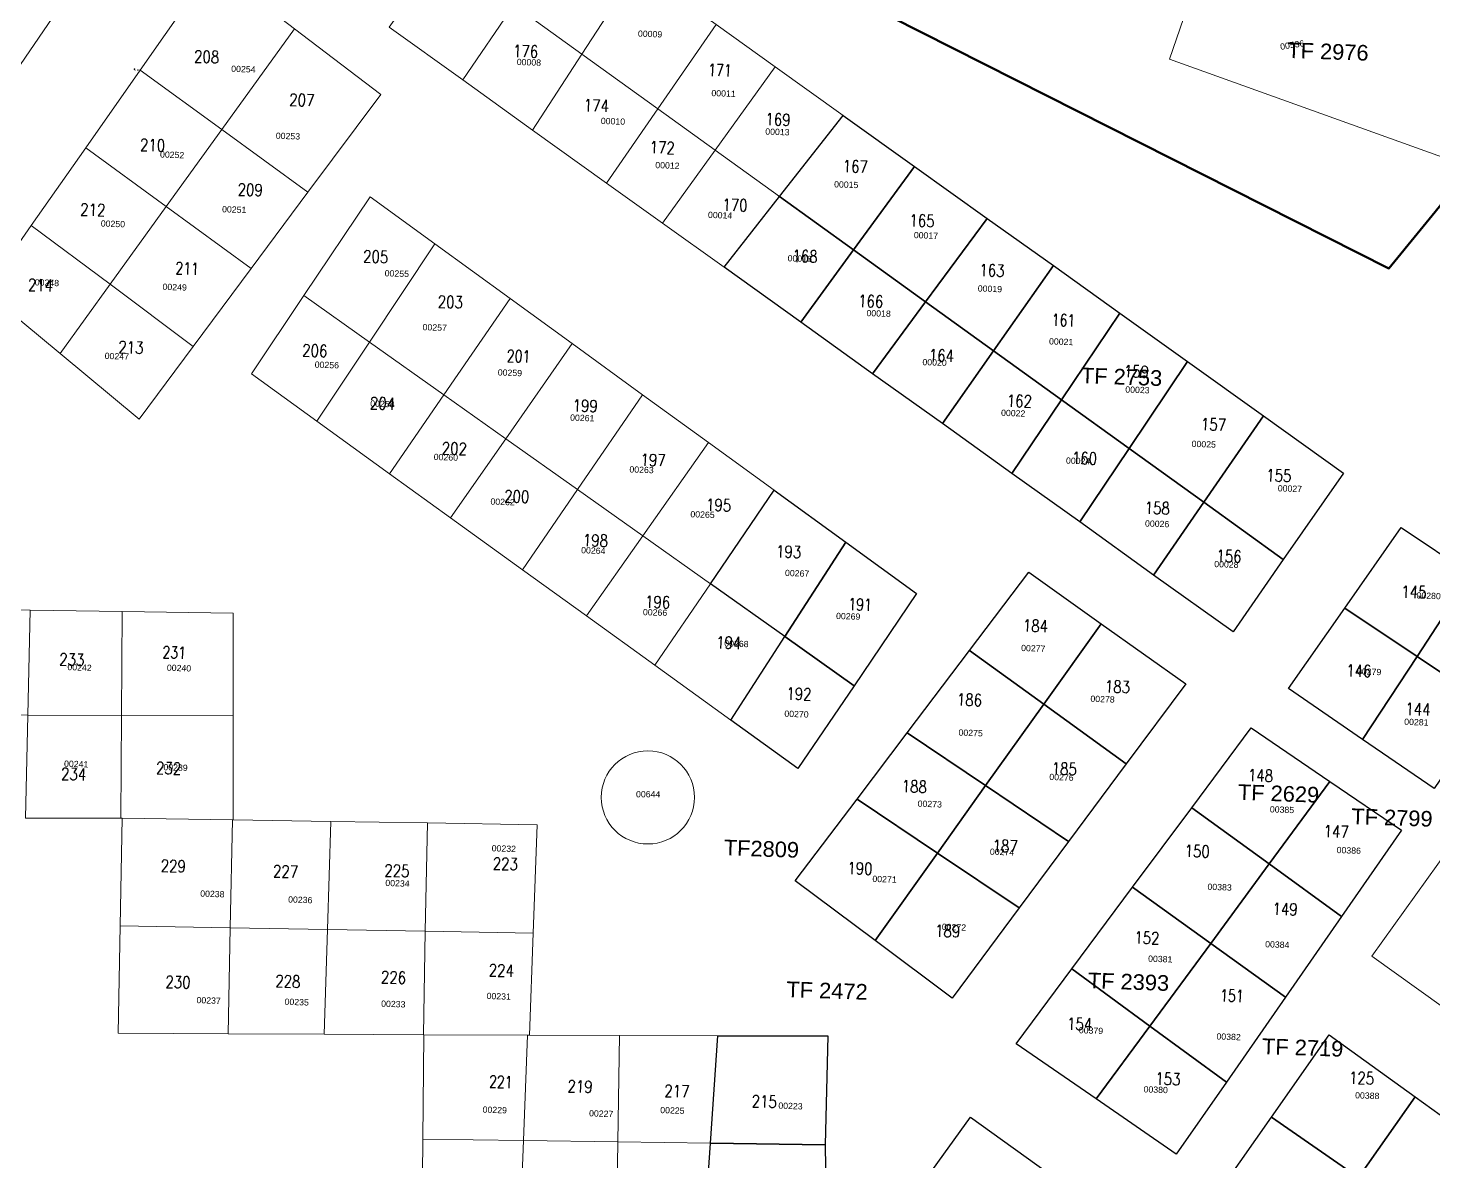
# Model space of a CAD drawing. Header units: metres. Extents: x 251686 to 255059, y 1627526 to 1631912.
# Drawn here: x 253911.7 to 254136.4, y 1629801.7 to 1629982.9 of the extents above; entities that cross this region are included whole.
import ezdxf
from ezdxf.enums import TextEntityAlignment as Align

# ---------------------------------------------------------------- set-up
doc = ezdxf.new("R2010")
doc.units = ezdxf.units.M
doc.header["$MEASUREMENT"] = 0
for name, color, linetype in [('A_revoir_niveau_0', 7, 'Continuous'), ('limites_parcelles', 7, 'Continuous'), ('limites_sections', 7, 'Continuous'), ('numero_lot', 7, 'Continuous'), ('numero_parcelle', 7, 'Continuous'), ('toponymie', 7, 'Continuous')]:
    doc.layers.add(name, color=color, linetype=linetype)
doc.layers.add('Numero_TF', color=7, linetype='Continuous', lineweight=0)
doc.styles.add('Style-Arial', font='arial.ttf')
doc.styles.add('Style-STANDARD', font='STANDARD.shx')
doc.styles.add('Style-txt', font='txt.shx')

msp = doc.modelspace()

# ---------------------------------------------------------------- linework, layer by layer
at = {"layer": 'A_revoir_niveau_0', "color": 7, "linetype": 'Continuous', "lineweight": 30, "ltscale": 38}
msp.add_point((253928.699024, 1629976.326764), dxfattribs=at)
at = {"layer": 'A_revoir_niveau_0', "color": 1, "linetype": 'Continuous', "lineweight": 0}
msp.add_point((253928.699024, 1629976.326764), dxfattribs=at)
at = {"layer": 'limites_parcelles', "color": 7, "lineweight": 0}
msp.add_line((254105.272627, 1630010.090009), (254094.229642, 1629977.929935), dxfattribs=at)
at = {"layer": 'limites_parcelles', "color": 7, "linetype": 'Continuous', "lineweight": 0}
msp.add_line((253884.368558, 1629938.868923), (253918.370173, 1629988.64396), dxfattribs=at)
at = {"layer": 'limites_parcelles', "color": 7, "lineweight": 0, "flags": 128}
msp.add_lwpolyline([(254141.291646, 1629961.029081), (254094.229642, 1629977.929935)], dxfattribs=at)
at = {"layer": 'limites_parcelles', "color": 7, "lineweight": 0, "ltscale": 38, "flags": 128}
for points in [[(253944.516969, 1629856.258534), (253944.410861, 1629856.262224), (253926.756614, 1629856.547859), (253926.524435, 1629856.536618), (253926.642063, 1629872.970164), (253944.506931, 1629872.908992), (253944.516969, 1629856.258534)], [(253944.042185, 1629838.997178), (253944.410861, 1629856.262224), (253944.516969, 1629856.258534), (253960.115241, 1629856.005773), (253959.591219, 1629838.717157), (253944.042185, 1629838.997178)], [(253974.979009, 1629821.860239), (253974.911486, 1629821.862587), (253975.227069, 1629838.434115), (253992.4745, 1629838.11434), (253991.897547, 1629821.803006), (253991.569241, 1629821.804767), (253974.979009, 1629821.860239)], [(253991.569241, 1629821.804767), (253991.897547, 1629821.803006), (254006.286104, 1629821.756502), (254006.013972, 1629804.768175), (253990.906984, 1629804.984534), (253991.569241, 1629821.804767)]]:
    msp.add_lwpolyline(points, close=True, dxfattribs=at)
at = {"layer": 'limites_parcelles', "color": 1, "linetype": 'Continuous', "lineweight": 13}
msp.add_circle((254010.823847, 1629859.854957), 7.454097, dxfattribs=at)
at = {"layer": 'limites_parcelles', "color": 7, "lineweight": 0, "ltscale": 38}
for points in [[(253998.522435, 1630000.068718), (254009.180636, 1629992.454657), (254000.262088, 1629978.722344), (253989.361138, 1629986.576635)], [(253989.361138, 1629986.576635), (253981.228118, 1629974.603702), (253969.439551, 1629983.039361), (253977.885527, 1629994.846884)], [(253929.614075, 1629976.195984), (253941.220455, 1629992.790114), (253954.307485, 1629982.812331), (253942.678624, 1629966.682559)], [(254009.180636, 1629992.454657), (254021.732761, 1629983.480577), (254012.397498, 1629969.984887), (254000.262088, 1629978.722344)], [(254000.262088, 1629978.722344), (253992.384482, 1629966.59566), (253981.228118, 1629974.603702), (253989.361138, 1629986.576635)], [(253954.307485, 1629982.812331), (253968.109507, 1629972.288158), (253956.458836, 1629956.642037), (253942.678624, 1629966.682559)], [(254021.732761, 1629983.480577), (254031.184098, 1629976.71009), (254021.583775, 1629963.368487), (254012.397498, 1629969.984887)], [(254000.262088, 1629978.722344), (254012.397498, 1629969.984887), (254004.210292, 1629958.120075), (253992.384482, 1629966.59566)], [(253942.678624, 1629966.682559), (253933.799411, 1629954.358922), (253920.914114, 1629963.750219), (253929.614075, 1629976.195984)], [(254031.184098, 1629976.71009), (254042.059129, 1629968.943621), (254031.87215, 1629955.950787), (254021.583775, 1629963.368487)], [(254012.397498, 1629969.984887), (254021.583775, 1629963.368487), (254013.181081, 1629951.694668), (254004.210292, 1629958.120075)], [(253956.458836, 1629956.642037), (253947.381415, 1629944.450845), (253933.799411, 1629954.358922), (253942.678624, 1629966.682559)], [(253933.799411, 1629954.358922), (253924.810065, 1629941.923221), (253912.215159, 1629951.333392), (253920.914114, 1629963.750219)], [(254021.583775, 1629963.368487), (254031.87215, 1629955.950787), (254023.018852, 1629944.649979), (254013.181081, 1629951.694668)], [(253947.381415, 1629944.450845), (253938.101677, 1629931.99627), (253924.810065, 1629941.923221), (253933.799411, 1629954.358922)], [(253966.38164, 1629955.929931), (253976.762115, 1629948.383477), (253966.287941, 1629932.68678), (253955.787686, 1629940.121506)], [(253924.810065, 1629941.923221), (253916.823663, 1629930.83371), (253904.826986, 1629940.783229), (253912.215159, 1629951.333392)], [(253988.810375, 1629939.639393), (253978.191927, 1629924.237449), (253966.287941, 1629932.68678), (253976.762115, 1629948.383477)], [(253938.101677, 1629931.99627), (253929.449189, 1629920.360112), (253916.823663, 1629930.83371), (253924.810065, 1629941.923221)], [(253957.851698, 1629920.048344), (253947.4037, 1629927.597147), (253955.787686, 1629940.121506), (253966.287941, 1629932.68678)], [(253998.710638, 1629932.447664), (253988.088917, 1629917.229333), (253978.191927, 1629924.237449), (253988.810375, 1629939.639393)], [(253978.191927, 1629924.237449), (253969.524511, 1629911.616711), (253957.851698, 1629920.048344), (253966.287941, 1629932.68678)], [(254009.976717, 1629924.261965), (253999.56889, 1629909.084484), (253988.088917, 1629917.229333), (253998.710638, 1629932.447664)], [(253988.088917, 1629917.229333), (253979.2472, 1629904.595341), (253969.524511, 1629911.616711), (253978.191927, 1629924.237449)], [(254020.489554, 1629916.633644), (254010.002628, 1629901.681044), (253999.56889, 1629909.084484), (254009.976717, 1629924.261965)], [(253999.56889, 1629909.084484), (253990.779011, 1629896.274848), (253979.2472, 1629904.595341), (253988.088917, 1629917.229333)], [(254020.489554, 1629916.633644), (254031.03997, 1629908.975043), (254020.813826, 1629894.023031), (254010.002628, 1629901.681044)], [(254010.002628, 1629901.681044), (254001.009844, 1629888.868807), (253990.779011, 1629896.274848), (253999.56889, 1629909.084484)], [(254020.813826, 1629894.023031), (254011.910458, 1629881.00487), (254001.009844, 1629888.868807), (254010.002628, 1629901.681044)], [(254024.111043, 1629872.197542), (254011.910458, 1629881.00487), (254020.813826, 1629894.023031), (254032.736768, 1629885.563383)], [(253911.664418, 1629873.017841), (253896.522117, 1629873.051928), (253896.920656, 1629890.064832), (253912.045594, 1629889.809218)], [(253926.642063, 1629872.970164), (253911.664418, 1629873.017841), (253912.045594, 1629889.809218), (253926.756083, 1629889.577676)], [(253926.756083, 1629889.577676), (253944.487835, 1629889.299003), (253944.506931, 1629872.908992), (253926.642063, 1629872.970164)], [(253926.524435, 1629856.536618), (253911.283324, 1629856.506538), (253911.664418, 1629873.017841), (253926.642063, 1629872.970164)], [(253926.418218, 1629839.320391), (253926.756614, 1629856.547859), (253944.410861, 1629856.262224), (253944.042185, 1629838.997178)], [(253959.591219, 1629838.717157), (253960.115241, 1629856.005773), (253975.559174, 1629855.75838), (253975.227069, 1629838.434115)], [(253975.227069, 1629838.434115), (253975.559174, 1629855.75838), (253993.097332, 1629855.467125), (253992.4745, 1629838.11434)], [(253943.684579, 1629822.050456), (253926.08217, 1629822.160447), (253926.418218, 1629839.320391), (253944.042185, 1629838.997178)], [(253959.076003, 1629821.959415), (253943.684579, 1629822.050456), (253944.042185, 1629838.997178), (253959.591219, 1629838.717157)], [(253974.911486, 1629821.862587), (253959.076003, 1629821.959415), (253959.591219, 1629838.717157), (253975.227069, 1629838.434115)], [(253974.824726, 1629805.205838), (253974.979009, 1629821.860239), (253991.569241, 1629821.804767), (253990.906984, 1629804.984534)], [(254006.286104, 1629821.756502), (254022.016822, 1629821.701949), (254020.841221, 1629804.561546), (254006.013972, 1629804.768175)], [(253974.667511, 1629787.634045), (253974.824726, 1629805.205838), (253990.906984, 1629804.984534), (253990.21621, 1629787.344377)], [(254006.013972, 1629804.768175), (254005.725989, 1629787.046405), (253990.21621, 1629787.344377), (253990.906984, 1629804.984534)], [(254020.841221, 1629804.561546), (254019.624187, 1629786.785166), (254005.725989, 1629787.046405), (254006.013972, 1629804.768175)]]:
    msp.add_3dface(points, dxfattribs=at)
at = {"layer": 'limites_parcelles', "ltscale": 38}
for points in [[(254042.059129, 1629968.943621), (254053.470907, 1629960.781828), (254043.715239, 1629947.416654), (254031.87215, 1629955.950787)], [(254065.099515, 1629952.467627), (254055.237739, 1629939.106143), (254043.715239, 1629947.416654), (254053.470907, 1629960.781828)], [(254043.715239, 1629947.416654), (254035.268339, 1629935.860266), (254023.018852, 1629944.649979), (254031.87215, 1629955.950787)], [(254075.662932, 1629944.905152), (254066.101446, 1629931.291778), (254055.237739, 1629939.106143), (254065.099515, 1629952.467627)], [(254055.237739, 1629939.106143), (254046.764585, 1629927.627931), (254035.268339, 1629935.860266), (254043.715239, 1629947.416654)], [(254086.273909, 1629937.321707), (254076.964146, 1629923.448475), (254066.101446, 1629931.291778), (254075.662932, 1629944.905152)], [(254066.101446, 1629931.291778), (254057.92162, 1629919.639181), (254046.764585, 1629927.627931), (254055.237739, 1629939.106143)], [(254097.129647, 1629929.555908), (254087.780629, 1629915.664726), (254076.964146, 1629923.448475), (254086.273909, 1629937.321707)], [(254076.964146, 1629923.448475), (254069.050052, 1629911.661084), (254057.92162, 1629919.639181), (254066.101446, 1629931.291778)], [(254097.129647, 1629929.555908), (254109.26707, 1629920.876329), (254099.737124, 1629907.059043), (254087.780629, 1629915.664726)], [(254087.780629, 1629915.664726), (254079.877187, 1629903.905938), (254069.050052, 1629911.661084), (254076.964146, 1629923.448475)], [(254112.437549, 1629897.905965), (254099.737124, 1629907.059043), (254109.26707, 1629920.876329), (254122.054982, 1629911.739523)], [(254099.737124, 1629907.059043), (254091.702661, 1629895.420707), (254079.877187, 1629903.905938), (254087.780629, 1629915.664726)], [(254031.03997, 1629908.975043), (254042.475319, 1629900.657905), (254032.736768, 1629885.563383), (254020.813826, 1629894.023031)], [(254099.737124, 1629907.059043), (254112.437549, 1629897.905965), (254104.395453, 1629886.32584), (254091.702661, 1629895.420707)], [(254142.43009, 1629895.549382), (254133.831038, 1629882.395085), (254122.288073, 1629890.11718), (254131.283206, 1629902.99694)], [(254043.792728, 1629877.723016), (254032.736768, 1629885.563383), (254042.475319, 1629900.657905), (254053.779312, 1629892.451572)], [(254062.261008, 1629883.348639), (254071.727042, 1629895.883655), (254083.328724, 1629887.628337), (254074.141004, 1629874.764933)], [(254154.408055, 1629887.561054), (254145.572546, 1629874.550191), (254133.831038, 1629882.395085), (254142.43009, 1629895.549382)], [(254133.831038, 1629882.395085), (254125.121181, 1629869.109432), (254113.273984, 1629877.247737), (254122.288073, 1629890.11718)], [(254083.328724, 1629887.628337), (254096.834313, 1629878.022311), (254087.330282, 1629865.227855), (254074.141004, 1629874.764933)], [(254043.792728, 1629877.723016), (254034.813449, 1629864.466049), (254024.111043, 1629872.197542), (254032.736768, 1629885.563383)], [(254052.309479, 1629870.183433), (254062.261008, 1629883.348639), (254074.141004, 1629874.764933), (254064.831491, 1629861.731924)], [(254133.831038, 1629882.395085), (254145.572546, 1629874.550191), (254136.553341, 1629861.255981), (254125.121181, 1629869.109432)], [(254087.330282, 1629865.227855), (254078.079818, 1629852.78192), (254064.831491, 1629861.731924), (254074.141004, 1629874.764933)], [(254044.28164, 1629859.568597), (254052.309479, 1629870.183433), (254064.831491, 1629861.731924), (254057.125582, 1629850.93205)], [(254107.290781, 1629870.994736), (254119.904557, 1629862.404825), (254110.183866, 1629849.212276), (254097.78675, 1629858.20028)], [(254119.904557, 1629862.404825), (254131.348376, 1629854.608916), (254121.761559, 1629840.822582), (254110.183866, 1629849.212276)], [(254078.079818, 1629852.78192), (254070.187025, 1629842.162386), (254057.125582, 1629850.93205), (254064.831491, 1629861.731924)], [(254034.400654, 1629846.487858), (254044.28164, 1629859.568597), (254057.125582, 1629850.93205), (254047.146208, 1629836.966212)], [(254110.183866, 1629849.212276), (254100.827547, 1629836.499603), (254088.343615, 1629845.490627), (254097.78675, 1629858.20028)], [(254070.187025, 1629842.162386), (254059.477396, 1629827.748712), (254047.146208, 1629836.966212), (254057.125582, 1629850.93205)], [(254121.761559, 1629840.822582), (254112.784377, 1629827.903567), (254100.827547, 1629836.499603), (254110.183866, 1629849.212276)], [(254100.827547, 1629836.499603), (254091.096203, 1629823.27845), (254078.626615, 1629832.404185), (254088.343615, 1629845.490627)], [(254112.784377, 1629827.903567), (254103.339316, 1629814.305459), (254091.096203, 1629823.27845), (254100.827547, 1629836.499603)], [(254091.096203, 1629823.27845), (254082.500585, 1629811.61134), (254069.720559, 1629820.419506), (254078.626615, 1629832.404185)], [(254103.339316, 1629814.305459), (254095.308208, 1629802.763584), (254082.500585, 1629811.61134), (254091.096203, 1629823.27845)], [(254133.515804, 1629811.961795), (254124.491398, 1629799.073395), (254110.561713, 1629808.703829), (254119.759498, 1629821.856618)], [(254039.162732, 1629804.300993), (254020.841221, 1629804.561546), (254022.016822, 1629821.701949), (254039.61361, 1629821.708048)], [(254124.491398, 1629799.073395), (254133.515804, 1629811.961795), (254149.514556, 1629800.453385), (254140.7693, 1629787.816038)], [(254066.428798, 1629716.886097), (254020.863966, 1629751.066003), (254062.387583, 1629808.679509), (254107.898308, 1629775.99845)], [(254124.491398, 1629799.073395), (254116.858968, 1629788.164729), (254103.051747, 1629797.984061), (254110.561713, 1629808.703829)], [(254039.162732, 1629804.300993), (254039.417452, 1629786.077456), (254019.624187, 1629786.785166), (254020.841221, 1629804.561546)]]:
    msp.add_3dface(points, dxfattribs=at)
at = {"layer": 'limites_parcelles', "color": 7, "linetype": 'Continuous', "lineweight": 0, "ltscale": 38}
msp.add_3dface([(254126.596348, 1629834.465691), (254138.891068, 1629851.607625), (254153.938311, 1629840.815117), (254141.643591, 1629823.673183)], dxfattribs=at)
at = {"layer": 'limites_sections', "color": 112, "linetype": 'Continuous', "lineweight": 40, "flags": 128}
msp.add_lwpolyline([(254348.370927, 1630391.951882), (254309.9852, 1630253.9323), (254287.3632, 1630130.504), (254273.8695, 1629992.7881), (254275.334915, 1629929.186521), (254144.350912, 1629962.854533), (254129.310226, 1629944.470728), (254024.768125, 1629997.357132), (253955.511127, 1630039.119672), (253907.405394, 1630046.336207), (253799.369555, 1630038.162516), (253786.496556, 1630083.300126), (253767.950249, 1630162.069178), (253749.054441, 1630241.188133), (253711.262624, 1630399.425942), (253774.754402, 1630423.155021), (253793.178897, 1630438.29059), (253808.243015, 1630442.914881), (253853.186893, 1630453.726815), (253859.148201, 1630539.484772), (253942.172035, 1630521.14592), (254040.038076, 1630496.898217), (254237.72828, 1630442.844843), (254348.370927, 1630391.951882)], close=True, dxfattribs=at)
for points in [[(254266.721244, 1629287.516734), (254172.484174, 1629409.319252), (254097.221642, 1629442.494943), (254024.768125, 1629444.484354), (253971.493519, 1629433.829493), (253653.947224, 1629377.170009), (253582.750222, 1629367.142066), (253798.767926, 1629726.383874), (253856.420358, 1629838.71662), (253802.999251, 1630025.996996), (253799.369555, 1630038.162516), (253786.538556, 1630083.231025), (253799.369555, 1630038.162516), (253907.405394, 1630046.336207), (253955.511127, 1630039.119672), (254024.768125, 1629997.357132), (254129.310226, 1629944.470728), (254144.350912, 1629962.854533), (254275.334915, 1629929.186521)], [(254266.721244, 1629287.516734), (254172.484174, 1629409.319252), (254097.221642, 1629442.494943), (254024.768125, 1629444.484354), (253971.493519, 1629433.829493), (253662.593019, 1629378.69766), (253582.750222, 1629367.142066), (253798.767926, 1629726.383874), (253856.420358, 1629838.71662), (253802.999251, 1630025.996996), (253799.369555, 1630038.162516), (253786.538556, 1630083.231025), (253799.369555, 1630038.162516), (253907.405394, 1630046.336207), (253955.511127, 1630039.119672), (254024.768125, 1629997.357132), (254129.310226, 1629944.470728), (254144.350912, 1629962.854533), (254275.334915, 1629929.186521)]]:
    msp.add_lwpolyline(points, dxfattribs=at)

# ---------------------------------------------------------------- texts
at = {"layer": 'numero_lot', "color": 7, "linetype": 'Continuous', "lineweight": 13, "style": 'Style-STANDARD'}
for s, width, p in [('208', 0.888889, (253940.257622, 1629978.322156)), ('176', 0.888889, (253991.272172, 1629979.193394)), ('171', 0.833333, (254022.345092, 1629976.161819)), ('207', 0.888889, (253955.479479, 1629971.399468)), ('174', 0.888889, (254002.578683, 1629970.504081)), ('169', 0.888889, (254031.632137, 1629968.274806)), ('210', 0.888889, (253931.612593, 1629964.185049)), ('172', 0.888889, (254013.115709, 1629963.793379)), ('167', 0.888889, (254043.992903, 1629960.768612)), ('209', 0.888889, (253947.233657, 1629957.044006)), ('212', 0.888889, (253922.054358, 1629953.846079)), ('170', 0.888889, (254024.747717, 1629954.605026)), ('165', 0.888889, (254054.66759, 1629952.101273)), ('211', 0.833333, (253937.144065, 1629944.461141)), ('205', 0.888889, (253967.289735, 1629946.342885)), ('168', 0.888889, (254035.944861, 1629946.407237)), ('163', 0.888889, (254065.847121, 1629944.148441)), ('214', 0.888889, (253913.690822, 1629941.791614)), ('203', 0.888889, (253979.224911, 1629939.095836)), ('166', 0.888889, (254046.464944, 1629939.209404)), ('161', 0.833333, (254077.293149, 1629936.18634)), ('213', 0.888889, (253928.14921, 1629931.83827)), ('206', 0.888889, (253957.55037, 1629931.30827)), ('201', 0.833333, (253990.140904, 1629930.420105)), ('164', 0.888889, (254057.770491, 1629930.520125)), ('159', 0.888889, (254088.948112, 1629927.972629)), ('204', 0.888889, (253968.378203, 1629922.878983)), ('199', 0.888889, (254000.796603, 1629922.485491)), ('162', 0.888889, (254070.2391, 1629923.254523)), ('157', 0.888889, (254101.274029, 1629919.492206)), ('202', 0.888889, (253979.87255, 1629915.647265)), ('197', 0.888889, (254011.654567, 1629913.811779)), ('160', 0.888889, (254080.653728, 1629914.107543)), ('155', 0.888889, (254111.722575, 1629911.320453)), ('200', 0.888889, (253989.85094, 1629907.980551)), ('195', 0.888889, (254022.137031, 1629906.615254)), ('158', 0.888889, (254092.286573, 1629906.138945)), ('198', 0.888889, (254002.440039, 1629900.955102)), ('193', 0.888889, (254033.333504, 1629899.149553)), ('156', 0.888889, (254103.763977, 1629898.420096)), ('145', 0.888889, (254133.320715, 1629892.707977)), ('196', 0.888889, (254012.38069, 1629891.092542)), ('191', 0.833333, (254044.761294, 1629890.6994)), ('184', 0.888889, (254072.804878, 1629887.286428)), ('194', 0.888889, (254023.762526, 1629884.596802)), ('233', 0.888889, (253918.694549, 1629881.895163)), ('231', 0.833333, (253935.072229, 1629883.034031)), ('146', 0.888889, (254124.519835, 1629880.100776)), ('183', 0.888889, (254085.91796, 1629877.557877)), ('192', 0.888889, (254034.979871, 1629876.398311)), ('186', 0.888889, (254062.247725, 1629875.451888)), ('144', 0.888889, (254133.980082, 1629873.945089)), ('234', 0.888889, (253918.986764, 1629863.583401)), ('232', 0.888889, (253934.177284, 1629864.519215)), ('185', 0.888889, (254077.417442, 1629864.432024)), ('188', 0.888889, (254053.431394, 1629861.603989)), ('148', 0.888889, (254108.794865, 1629863.351365)), ('147', 0.888889, (254120.906061, 1629854.389723)), ('187', 0.888889, (254067.96034, 1629852.070539)), ('150', 0.888889, (254098.676841, 1629851.258175)), ('229', 0.888889, (253934.92642, 1629848.87644)), ('227', 0.888889, (253952.880095, 1629848.008647)), ('225', 0.888889, (253970.68441, 1629848.122457)), ('223', 0.888889, (253988.027795, 1629849.228704)), ('190', 0.888889, (254044.741811, 1629848.484712)), ('149', 0.888889, (254112.727109, 1629841.98475)), ('189', 0.888889, (254058.76665, 1629838.480107)), ('152', 0.888889, (254090.630307, 1629837.384469)), ('224', 0.888889, (253987.389083, 1629832.169104)), ('230', 0.888889, (253935.677991, 1629830.304359)), ('228', 0.888889, (253953.250793, 1629830.42622)), ('226', 0.888889, (253970.136372, 1629831.059703)), ('151', 0.833333, (254104.224276, 1629828.126914)), ('154', 0.888889, (254079.868344, 1629823.604238)), ('221', 0.833333, (253987.307756, 1629814.35902)), ('153', 0.888889, (254093.988642, 1629814.817064)), ('125', 0.888889, (254124.960754, 1629814.967389)), ('219', 0.888889, (253999.980446, 1629813.610568)), ('217', 0.888889, (254015.464992, 1629812.867769)), ('215', 0.888889, (254029.433543, 1629811.21211))]:
    msp.add_text(s, height=1.930398, rotation=358.0081, dxfattribs=dict(at, width=width)).set_placement(p, align=Align.MIDDLE_CENTER)
at = {"layer": 'numero_parcelle', "color": 5, "lineweight": 0, "style": 'Style-Arial'}
for s, rotation, p in [('00009', 358.0081, (254009.251182, 1629982.530474)), ('00536', 8.74223, (254111.869669, 1629980.406022)), ('00254', 358.0081, (253944.205927, 1629976.914444)), ('00008', 358.0081, (253989.872796, 1629978.005133)), ('00011', 358.0081, (254020.998583, 1629973.023123)), ('00010', 358.0081, (254003.311004, 1629968.568961)), ('00253', 358.0081, (253951.333475, 1629966.202951)), ('00013', 358.0081, (254029.615997, 1629966.874197)), ('00252', 358.0081, (253932.819989, 1629963.207322)), ('00012', 358.0081, (254012.026526, 1629961.506744)), ('00015', 358.0081, (254040.621232, 1629958.43252)), ('00251', 358.0081, (253942.742661, 1629954.445843)), ('00250', 358.0081, (253923.344877, 1629952.163378)), ('00014', 358.0081, (254020.451012, 1629953.544771)), ('00017', 358.0081, (254053.374664, 1629950.311866)), ('00016', 358.0081, (254033.196721, 1629946.602353)), ('00255', 358.0081, (253968.750777, 1629944.215046)), ('00248', 358.0081, (253912.790073, 1629942.749272)), ('00249', 358.0081, (253933.220139, 1629942.03873)), ('00019', 358.0081, (254063.597095, 1629941.767431)), ('00018', 358.0081, (254045.797862, 1629937.837082)), ('00257', 358.0081, (253974.814436, 1629935.587781)), ('00021', 358.0081, (254074.991474, 1629933.312219)), ('00247', 358.0081, (253923.972027, 1629930.986891)), ('00020', 358.0081, (254054.745723, 1629929.986889)), ('00256', 358.0081, (253957.560233, 1629929.591249)), ('00259', 358.0081, (253986.835426, 1629928.345611)), ('00023', 358.0081, (254087.191232, 1629925.608893)), ('00258', 358.0081, (253966.43482, 1629923.368388)), ('00261', 358.0081, (253998.402414, 1629921.119232)), ('00022', 358.0081, (254067.321079, 1629921.880552)), ('00025', 358.0081, (254097.798292, 1629916.921099)), ('00260', 358.0081, (253976.592393, 1629914.826209)), ('00024', 358.0081, (254077.704832, 1629914.240385)), ('00263', 358.0081, (254007.886887, 1629912.827932)), ('00027', 358.0081, (254111.577203, 1629909.812764)), ('00262', 358.0081, (253985.662373, 1629907.686673)), ('00265', 358.0081, (254017.63787, 1629905.664712)), ('00026', 358.0081, (254090.342175, 1629904.182153)), ('00264', 358.0081, (254000.164568, 1629899.90327)), ('00267', 358.0081, (254032.765755, 1629896.26726)), ('00028', 358.0081, (254101.415138, 1629897.687859)), ('00280', 358.0081, (254133.762043, 1629892.673449)), ('00266', 358.0081, (254010.047731, 1629890.005817)), ('00269', 358.0081, (254040.935633, 1629889.386499)), ('00268', 358.0081, (254023.05574, 1629885.004016)), ('00277', 358.0081, (254070.530499, 1629884.262759)), ('00242', 358.0081, (253918.007749, 1629881.207874)), ('00240', 358.0081, (253933.913603, 1629881.10962)), ('00279', 358.0081, (254124.248551, 1629880.525987)), ('00278', 358.0081, (254081.611879, 1629876.14339)), ('00270', 358.0081, (254032.664492, 1629873.751289)), ('00281', 358.0081, (254131.797414, 1629872.461622)), ('00275', 358.0081, (254060.514467, 1629870.735462)), ('00241', 358.0081, (253917.470436, 1629865.758627)), ('00239', 358.0081, (253933.360487, 1629865.205983)), ('00276', 358.0081, (254075.040366, 1629863.633643)), ('00273', 358.0081, (254053.982463, 1629859.361689)), ('00385', 358.0081, (254110.307068, 1629858.458582)), ('00232', 358.0081, (253985.864476, 1629852.233923)), ('00274', 358.0081, (254065.533648, 1629851.68092)), ('00386', 358.0081, (254120.989758, 1629851.945366)), ('00234', 358.0081, (253968.853077, 1629846.683887)), ('00271', 358.0081, (254046.745751, 1629847.330017)), ('00238', 358.0081, (253939.248162, 1629844.983887)), ('00383', 358.0081, (254100.330544, 1629846.067259)), ('00236', 358.0081, (253953.306404, 1629844.040013)), ('00272', 358.0081, (254057.842935, 1629839.665037)), ('00384', 358.0081, (254109.55641, 1629836.875075)), ('00381', 358.0081, (254090.839629, 1629834.568925)), ('00231', 358.0081, (253985.042703, 1629828.605663)), ('00237', 358.0081, (253938.655538, 1629827.944276)), ('00235', 358.0081, (253952.737485, 1629827.681987)), ('00233', 358.0081, (253968.181436, 1629827.372328)), ('00379', 358.0081, (254079.759708, 1629823.125856)), ('00382', 358.0081, (254101.770877, 1629822.132855)), ('00380', 358.0081, (254090.112676, 1629813.667002)), ('00223', 358.0081, (254031.705739, 1629811.059885)), ('00388', 358.0081, (254123.943687, 1629812.717856)), ('00229', 358.0081, (253984.41057, 1629810.430078)), ('00227', 358.0081, (254001.435625, 1629809.83796)), ('00225', 358.0081, (254012.817268, 1629810.351994))]:
    msp.add_text(s, height=1, rotation=rotation, dxfattribs=at).set_placement(p, align=Align.TOP_LEFT)
at = {"layer": 'numero_parcelle', "color": 5, "linetype": 'Continuous', "lineweight": 0, "insert": (254008.923606, 1629860.863453), "char_height": 1, "attachment_point": 1, "rotation": 359.74411619, "line_spacing_factor": 0.6, "style": 'Style-txt'}
msp.add_mtext('\\fArial|b0|i0|c00|p39;00644', dxfattribs=at)
at = {"layer": 'numero_tf', "color": 4, "linetype": 'Continuous', "lineweight": 0, "style": 'Style-Arial'}
for s, p in [('TF 2976', (254113.125786, 1629980.632379)), ('TF 2753', (254080.119976, 1629928.604697)), ('TF 2629', (254105.22511, 1629861.953104)), ('TF 2799', (254123.362574, 1629858.095939)), ('TF2809', (254023.006458, 1629853.098153)), ('TF 2393', (254081.227709, 1629831.839855)), ('TF 2472', (254033.01759, 1629830.423023)), ('TF 2719', (254109.082224, 1629821.309525))]:
    msp.add_text(s, height=2.5, rotation=358.0081, dxfattribs=at).set_placement(p, align=Align.TOP_LEFT)
at = {"layer": 'toponymie', "color": 7, "linetype": 'Continuous', "lineweight": 0, "style": 'Style-Arial'}
msp.add_text('ALINE6', height=0.2413, rotation=358.0081, dxfattribs=at).set_placement((253928.699024, 1629976.326764), align=Align.TOP_LEFT)

doc.saveas('drawing.dxf')
